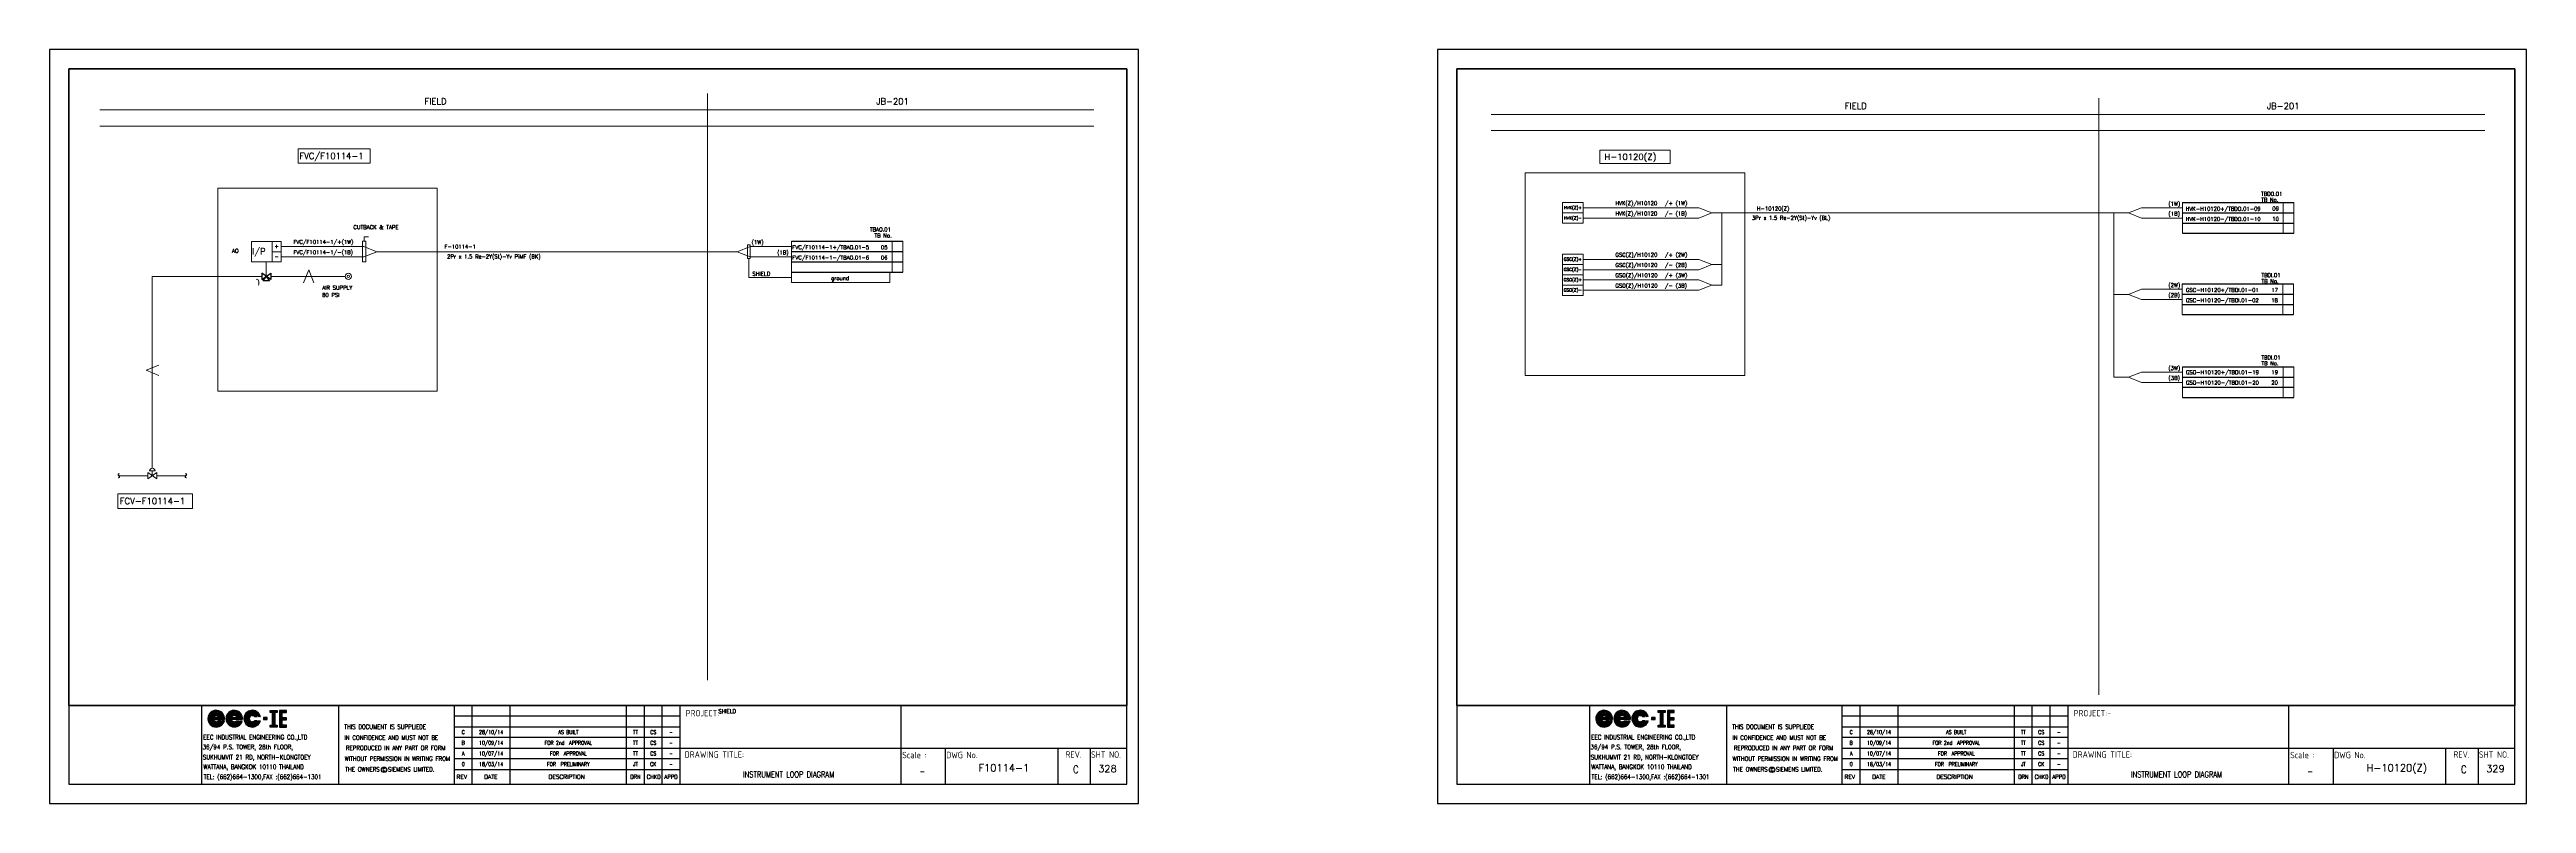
# Model space of a CAD drawing. Header units: millimetres. Extents: x -14942 to 24072, y -50285 to 2207.
# Drawn here: x 15835 to 16797, y -4877 to -4585 of the extents above; entities that cross this region are included whole.
import ezdxf
from ezdxf.enums import TextEntityAlignment as Align

# ---------------------------------------------------------------- set-up
doc = ezdxf.new("R2010")
doc.units = ezdxf.units.MM
doc.header["$MEASUREMENT"] = 0
doc.layers.get('0').update_dxf_attribs({"linetype": 'CONTINUOUS'})
for name, color, linetype in [('52049_PAPER A4$0$Frame_A1', 253, 'CONTINUOUS'), ('BORDER', 3, 'CONTINUOUS'), ('INSTRU', 4, 'CONTINUOUS'), ('INSTRUMENT', 1, 'CONTINUOUS'), ('LINE', 3, 'CONTINUOUS'), ('TEXT', 2, 'CONTINUOUS')]:
    doc.layers.add(name, color=color, linetype=linetype)
doc.styles.add('52049_PAPER A4$0$ISO Proportional', font='isocp.shx')
doc.styles.add('52049_PAPER A4$0$ROMANS', font='isocp.shx')
doc.styles.add('52049_PAPER A4$0$Romans-title', font='romans.shx')
doc.styles.add('ROMANS', font='romans')

# ---------------------------------------------------------------- blocks, each defined once
blk = doc.blocks.new('V-3WAY')
at = {"color": 3, "linetype": 'Continuous'}
for points in [[(1.75, -1.25), (-1.75, 1.25), (-1.75, -1.25), (1.75, 1.25)], [(1.25, -1.75), (-1.25, -1.75), (0, 0)]]:
    blk.add_lwpolyline(points, close=True, dxfattribs=at)
blk = doc.blocks.new('40BK')
at = {"color": 1, "style": 'ROMANS'}
blk.add_text('~', height=2, dxfattribs=at).set_placement((0.03, 0.16), align=Align.MIDDLE_CENTER)
blk = doc.blocks.new('52049_PAPER A4$0$eec-ie')
at = {"layer": '52049_PAPER A4$0$Frame_A1', "color": 0, "lineweight": -3}
for p, q in [((0, 0), (0.87, 0.87)), ((0, -0.08), (0.3, 0.22)), ((0, -0.16), (0.26, 0.1)), ((0, -0.23), (0.24, 0)), ((0.01, 0.09), (0.78, 0.86)), ((0.04, 0.2), (0.68, 0.83)), ((0.09, 0.32), (0.55, 0.78)), ((0.26, 0.57), (0.3, 0.62)), ((0.34, -0.12), (1, 0.53)), ((0.35, -0.04), (0.92, 0.53)), ((0.35, -0.19), (1.07, 0.52)), ((0.36, 0.05), (0.82, 0.51)), ((0.37, -0.26), (0.66, 0.04)), ((0.39, -0.32), (0.74, 0.04)), ((0.4, 0.17), (0.7, 0.47)), ((0.41, -0.37), (0.82, 0.04)), ((1.69, 0.04), (0.64, 0.04)), ((0.65, 0.57), (0.96, 0.88)), ((0.68, -0.17), (0.9, 0.04)), ((0.76, -0.17), (0.98, 0.04)), ((0.77, 0.62), (1.03, 0.88)), ((0.84, -0.17), (1.05, 0.04)), ((0.87, 0.64), (1.1, 0.87)), ((0.87, 0.25), (1.13, 0.51)), ((0.92, -0.17), (1.13, 0.04)), ((0.95, 0.64), (1.17, 0.86)), ((0.96, 0.26), (1.19, 0.49)), ((1, -0.17), (1.21, 0.04)), ((1.03, 0.64), (1.23, 0.84)), ((1.03, 0.25), (1.24, 0.46)), ((1.07, -0.17), (1.29, 0.04)), ((1.09, 0.24), (1.29, 0.44)), ((1.1, 0.63), (1.29, 0.82)), ((1.15, 0.21), (1.34, 0.4)), ((1.15, -0.17), (1.37, 0.04)), ((1.16, 0.62), (1.35, 0.8)), ((1.19, 0.18), (1.38, 0.37)), ((1.22, 0.6), (1.4, 0.78)), ((1.22, 0.15), (1.54, 0.15)), ((1.23, -0.17), (1.44, 0.04)), ((1.25, 0.15), (1.42, 0.33)), ((1.28, 0.57), (1.45, 0.75)), ((1.31, -0.17), (1.52, 0.04)), ((1.32, 0.15), (1.46, 0.29)), ((1.33, 0.55), (1.5, 0.72)), ((1.38, 0.52), (1.54, 0.69)), ((1.39, -0.17), (1.6, 0.04)), ((1.4, 0.15), (1.49, 0.24)), ((1.42, 0.49), (1.59, 0.65)), ((1.46, 0.45), (1.63, 0.62)), ((1.46, -0.17), (1.68, 0.04)), ((1.48, 0.15), (1.52, 0.19)), ((1.5, 0.41), (1.67, 0.58)), ((1.54, 0.37), (1.71, 0.54)), ((1.54, -0.17), (1.9, 0.18)), ((1.57, 0.33), (1.74, 0.49)), ((1.6, 0.28), (1.77, 0.45)), ((1.62, -0.17), (1.91, 0.12)), ((1.63, 0.23), (1.8, 0.4)), ((1.65, 0.17), (1.83, 0.35)), ((1.67, 0.11), (1.86, 0.3)), ((1.69, 0.05), (1.88, 0.24)), ((1.7, -0.17), (1.93, 0.06)), ((2.09, -0.09), (2.37, 0.19)), ((2.1, -0.01), (2.51, 0.41)), ((2.1, -0.17), (2.34, 0.08)), ((2.11, 0.08), (2.88, 0.86)), ((2.13, 0.18), (2.78, 0.83)), ((2.18, 0.31), (2.65, 0.78)), ((2.31, 0.52), (2.45, 0.65)), ((2.44, -0.05), (3.02, 0.52)), ((2.44, -0.13), (3.1, 0.52)), ((2.45, -0.2), (2.78, 0.13)), ((2.46, 0.04), (2.93, 0.51)), ((2.46, -0.26), (2.76, 0.04)), ((2.48, -0.32), (2.84, 0.04)), ((2.49, 0.15), (2.81, 0.47)), ((2.56, 0.45), (2.97, 0.87)), ((2.72, -0.17), (2.92, 0.04)), ((2.73, 0.04), (3.79, 0.04)), ((2.77, 0.59), (3.06, 0.87)), ((2.79, -0.17), (3, 0.04)), ((2.84, 0.19), (3.17, 0.51)), ((2.87, -0.17), (3.08, 0.04)), ((2.89, 0.63), (3.13, 0.87)), ((2.95, -0.17), (3.15, 0.04)), ((2.98, 0.64), (3.2, 0.86)), ((2.98, 0.26), (3.23, 0.5)), ((3.03, -0.17), (3.23, 0.04)), ((3.06, 0.65), (3.27, 0.85)), ((3.07, 0.26), (3.29, 0.48)), ((3.11, -0.17), (3.31, 0.04)), ((3.14, 0.64), (3.33, 0.83)), ((3.14, 0.25), (3.34, 0.46)), ((3.18, -0.17), (3.39, 0.04)), ((3.2, 0.24), (3.39, 0.43)), ((3.21, 0.63), (3.39, 0.81)), ((3.25, 0.21), (3.44, 0.4)), ((3.26, -0.17), (3.47, 0.04)), ((3.27, 0.62), (3.44, 0.79)), ((3.29, 0.18), (3.48, 0.36)), ((3.62, 0.16), (3.31, 0.16)), ((3.33, 0.6), (3.5, 0.77)), ((3.34, -0.17), (3.54, 0.04)), ((3.36, 0.16), (3.52, 0.32)), ((3.38, 0.57), (3.55, 0.74)), ((3.42, -0.17), (3.62, 0.04)), ((3.43, 0.55), (3.59, 0.71)), ((3.43, 0.16), (3.55, 0.28)), ((3.48, 0.52), (3.64, 0.68)), ((3.5, -0.17), (3.7, 0.04)), ((3.51, 0.16), (3.58, 0.23)), ((3.52, 0.48), (3.68, 0.64)), ((3.57, 0.45), (3.72, 0.61)), ((3.57, -0.17), (3.78, 0.04)), ((3.59, 0.16), (3.61, 0.18)), ((3.6, 0.41), (3.76, 0.57)), ((3.64, 0.37), (3.8, 0.53)), ((3.65, -0.17), (3.99, 0.17)), ((3.67, 0.32), (3.83, 0.48)), ((3.7, 0.27), (3.87, 0.44)), ((3.73, 0.22), (3.9, 0.39)), ((3.73, -0.17), (4, 0.11)), ((3.75, 0.17), (3.92, 0.34)), ((3.77, 0.11), (3.95, 0.28)), ((3.79, 0.05), (3.97, 0.23)), ((3.81, -0.17), (4.02, 0.04)), ((4.18, -0.03), (4.57, 0.36)), ((4.18, -0.11), (4.47, 0.18)), ((4.18, -0.18), (4.43, 0.07)), ((4.19, 0.06), (5, 0.86)), ((4.21, 0.16), (4.9, 0.84)), ((4.25, 0.28), (4.78, 0.8)), ((4.34, 0.45), (4.61, 0.71)), ((4.53, -0.15), (5.2, 0.53)), ((4.53, -0.07), (5.13, 0.53)), ((4.54, 0.02), (5.04, 0.52)), ((4.54, -0.22), (4.86, 0.1)), ((4.57, 0.12), (4.93, 0.49)), ((4.69, 0.48), (5.08, 0.87)), ((4.69, 0.32), (4.73, 0.37)), ((4.88, 0.59), (5.16, 0.88)), ((4.96, 0.2), (5.27, 0.52)), ((4.99, 0.63), (5.24, 0.87)), ((5.08, 0.64), (5.31, 0.86)), ((5.09, 0.25), (5.33, 0.5)), ((5.16, 0.64), (5.37, 0.85)), ((5.17, 0.26), (5.39, 0.48)), ((5.24, 0.64), (5.43, 0.83)), ((5.24, 0.25), (5.44, 0.46)), ((5.3, 0.63), (5.49, 0.82)), ((5.3, 0.23), (5.49, 0.43)), ((5.35, 0.2), (5.54, 0.39)), ((5.37, 0.61), (5.55, 0.79)), ((5.39, 0.17), (5.58, 0.36)), ((5.4, 0.15), (5.72, 0.15)), ((5.42, 0.59), (5.6, 0.77)), ((5.46, 0.15), (5.62, 0.32)), ((5.48, 0.57), (5.65, 0.74)), ((5.53, 0.54), (5.7, 0.71)), ((5.53, 0.15), (5.65, 0.27)), ((5.58, 0.51), (5.74, 0.68)), ((5.61, 0.15), (5.68, 0.23)), ((5.62, 0.47), (5.79, 0.64)), ((5.66, 0.44), (5.83, 0.6)), ((5.69, 0.15), (5.71, 0.18)), ((5.7, 0.4), (5.87, 0.56)), ((5.73, 0.36), (5.9, 0.52)), ((5.77, 0.31), (5.94, 0.48)), ((5.8, 0.26), (5.97, 0.43)), ((5.82, 0.21), (6, 0.38)), ((5.85, 0.15), (6.02, 0.33)), ((6.09, 0.15), (5.85, 0.15)), ((5.92, 0.15), (6.05, 0.28)), ((6, 0.15), (6.07, 0.22)), ((6.08, 0.15), (6.09, 0.16)), ((6.9, 0.04), (6.46, 0.04)), ((6.46, 0.04), (6.46, -0.18)), ((6.46, -0.01), (6.51, 0.04)), ((6.46, -0.09), (6.59, 0.04)), ((6.46, -0.17), (6.66, 0.04)), ((6.52, -0.18), (6.74, 0.04)), ((6.6, -0.18), (6.82, 0.04)), ((6.68, -0.18), (6.9, 0.04)), ((6.9, -0.18), (6.9, 0.04)), ((7.23, 0.68), (7.41, 0.86)), ((7.27, 0.64), (7.49, 0.86)), ((7.35, 0.64), (7.57, 0.86)), ((7.43, 0.64), (7.65, 0.86)), ((7.5, 0.64), (7.72, 0.86)), ((7.51, 0.57), (7.8, 0.86)), ((7.51, 0.49), (7.88, 0.86)), ((7.51, 0.41), (7.96, 0.86)), ((7.51, 0.34), (7.78, 0.61)), ((7.51, 0.26), (7.78, 0.53)), ((7.51, 0.18), (7.78, 0.45)), ((7.51, 0.1), (7.78, 0.38)), ((7.51, 0.02), (7.78, 0.3)), ((7.51, -0.05), (7.78, 0.22)), ((7.51, -0.13), (7.78, 0.14)), ((7.51, -0.21), (7.78, 0.07)), ((7.82, 0.64), (8.04, 0.86)), ((7.89, 0.64), (8.06, 0.81)), ((7.97, 0.64), (8.06, 0.73)), ((8.05, 0.64), (8.06, 0.65)), ((8.33, 0.46), (8.74, 0.86)), ((8.33, 0.54), (8.66, 0.86)), ((8.33, 0.38), (8.82, 0.86)), ((8.33, 0.69), (8.5, 0.86)), ((8.33, 0.62), (8.58, 0.86)), ((8.33, 0.3), (8.61, 0.58)), ((8.33, 0.23), (8.61, 0.5)), ((8.33, 0.15), (8.61, 0.42)), ((8.33, 0.07), (8.61, 0.35)), ((8.33, -0.01), (8.61, 0.27)), ((8.33, -0.09), (8.61, 0.19)), ((8.33, -0.16), (8.61, 0.11)), ((8.33, -0.24), (8.61, 0.03)), ((8.33, -0.4), (8.74, 0.01)), ((8.33, -0.32), (8.66, 0.01)), ((8.33, -0.48), (8.82, 0.01)), ((8.67, 0.64), (8.89, 0.86)), ((8.68, -0.21), (8.9, 0.01)), ((8.75, 0.64), (8.97, 0.86)), ((8.75, -0.21), (8.97, 0.01)), ((8.83, 0.64), (9.05, 0.86)), ((8.83, -0.21), (9.05, 0.01)), ((8.91, 0.64), (9.11, 0.84)), ((8.99, 0.64), (9.11, 0.76)), ((9.06, 0.64), (9.11, 0.69)), ((0.02, -0.3), (0.23, -0.08)), ((0.03, -0.36), (0.23, -0.16)), ((0.05, -0.42), (0.24, -0.23)), ((0.07, -0.47), (0.26, -0.29)), ((0.1, -0.53), (0.27, -0.35)), ((0.12, -0.58), (0.3, -0.4)), ((0.15, -0.63), (0.32, -0.46)), ((0.19, -0.67), (0.35, -0.5)), ((0.22, -0.72), (0.39, -0.55)), ((0.26, -0.76), (0.42, -0.59)), ((0.3, -0.8), (0.46, -0.63)), ((0.34, -0.83), (0.5, -0.67)), ((0.38, -0.87), (0.55, -0.7)), ((0.42, -0.9), (0.59, -0.73)), ((0.44, -0.42), (0.64, -0.22)), ((0.47, -0.47), (0.66, -0.27)), ((0.47, -0.93), (0.65, -0.76)), ((0.5, -0.51), (0.69, -0.32)), ((0.52, -0.96), (0.7, -0.78)), ((0.54, -0.55), (0.73, -0.36)), ((0.58, -0.59), (0.78, -0.39)), ((0.58, -0.98), (0.76, -0.8)), ((0.62, -0.17), (1.94, -0.17)), ((0.63, -0.62), (0.83, -0.42)), ((0.63, -1.01), (0.82, -0.82)), ((0.68, -0.65), (0.89, -0.44)), ((0.69, -1.03), (0.89, -0.83)), ((0.73, -0.67), (0.96, -0.45)), ((0.75, -1.04), (0.96, -0.83)), ((0.79, -0.69), (1.04, -0.44)), ((0.82, -1.05), (1.04, -0.83)), ((0.85, -0.71), (1.19, -0.37)), ((0.89, -1.06), (1.14, -0.81)), ((0.92, -0.72), (1.29, -0.34)), ((0.96, -1.07), (1.25, -0.77)), ((1, -0.72), (1.37, -0.34)), ((1.04, -1.06), (1.76, -0.34)), ((1.09, -0.71), (1.45, -0.34)), ((1.13, -1.05), (1.84, -0.34)), ((1.2, -0.67), (1.53, -0.34)), ((1.54, -0.34), (1.22, -0.34)), ((1.23, -1.03), (1.9, -0.36)), ((1.35, -0.99), (1.86, -0.48)), ((1.53, -0.88), (1.76, -0.66)), ((1.65, -0.38), (1.68, -0.34)), ((1.91, -0.34), (1.66, -0.34)), ((1.78, -0.17), (1.94, -0.01)), ((1.85, -0.17), (1.94, -0.09)), ((1.93, -0.17), (1.94, -0.17)), ((2.1, -0.24), (2.32, -0.02)), ((2.11, -0.3), (2.32, -0.1)), ((2.13, -0.36), (2.32, -0.17)), ((2.15, -0.42), (2.33, -0.24)), ((2.17, -0.48), (2.35, -0.3)), ((2.2, -0.53), (2.37, -0.36)), ((2.22, -0.58), (2.39, -0.42)), ((2.25, -0.63), (2.42, -0.47)), ((2.29, -0.68), (2.45, -0.51)), ((2.32, -0.72), (2.48, -0.56)), ((2.36, -0.76), (2.52, -0.6)), ((2.4, -0.8), (2.56, -0.64)), ((2.44, -0.84), (2.6, -0.68)), ((2.48, -0.87), (2.64, -0.71)), ((2.51, -0.38), (2.71, -0.17)), ((2.53, -0.9), (2.69, -0.74)), ((2.54, -0.43), (2.73, -0.23)), ((2.57, -0.47), (2.76, -0.28)), ((2.58, -0.93), (2.74, -0.77)), ((2.6, -0.51), (2.79, -0.33)), ((2.63, -0.96), (2.8, -0.79)), ((2.64, -0.55), (2.83, -0.37)), ((2.68, -0.98), (2.86, -0.81)), ((2.69, -0.59), (2.87, -0.4)), ((4.02, -0.17), (2.71, -0.17)), ((2.73, -0.62), (2.93, -0.43)), ((2.74, -1.01), (2.92, -0.82)), ((2.78, -0.65), (2.99, -0.44)), ((2.8, -1.02), (2.99, -0.83)), ((2.84, -0.67), (3.06, -0.45)), ((2.86, -1.04), (3.06, -0.84)), ((2.9, -0.69), (3.14, -0.44)), ((2.92, -1.05), (3.14, -0.83)), ((2.96, -0.7), (3.32, -0.35)), ((2.99, -1.06), (3.24, -0.81)), ((3.03, -0.71), (3.39, -0.35)), ((3.07, -1.06), (3.36, -0.77)), ((3.11, -0.71), (3.47, -0.35)), ((3.15, -1.06), (3.86, -0.35)), ((3.2, -0.7), (3.55, -0.35)), ((3.24, -1.04), (3.94, -0.35)), ((3.31, -0.35), (3.62, -0.35)), ((3.32, -0.65), (3.62, -0.36)), ((3.35, -1.02), (3.98, -0.38)), ((3.48, -0.97), (3.93, -0.51)), ((3.74, -0.39), (3.78, -0.35)), ((3.76, -0.35), (3.99, -0.35)), ((3.89, -0.17), (4.02, -0.03)), ((3.96, -0.17), (4.03, -0.11)), ((4.19, -0.25), (4.42, -0.03)), ((4.21, -0.32), (4.41, -0.11)), ((4.22, -0.38), (4.42, -0.18)), ((4.24, -0.44), (4.43, -0.25)), ((4.26, -0.49), (4.45, -0.31)), ((4.29, -0.54), (4.47, -0.37)), ((4.32, -0.59), (4.49, -0.42)), ((4.35, -0.64), (4.52, -0.47)), ((4.38, -0.69), (4.55, -0.52)), ((4.42, -0.73), (4.58, -0.56)), ((4.45, -0.77), (4.62, -0.6)), ((4.49, -0.81), (4.66, -0.64)), ((4.53, -0.84), (4.7, -0.68)), ((4.56, -0.28), (4.8, -0.03)), ((4.58, -0.33), (4.8, -0.11)), ((4.58, -0.88), (4.75, -0.71)), ((4.6, -0.39), (4.81, -0.18)), ((4.62, -0.91), (4.8, -0.74)), ((4.63, -0.44), (4.83, -0.24)), ((4.66, -0.48), (4.86, -0.29)), ((4.67, -0.94), (4.85, -0.77)), ((4.7, -0.52), (4.89, -0.33)), ((4.72, -0.97), (4.9, -0.79)), ((4.74, -0.56), (4.93, -0.37)), ((4.78, -0.6), (4.98, -0.4)), ((4.78, -0.99), (4.96, -0.81)), ((4.83, -0.63), (5.03, -0.43)), ((4.83, -1.01), (5.03, -0.82)), ((4.88, -0.66), (5.09, -0.44)), ((4.89, -1.03), (5.1, -0.83)), ((4.93, -0.68), (5.17, -0.45)), ((4.96, -1.05), (5.17, -0.83)), ((4.99, -0.7), (5.26, -0.43)), ((5.02, -1.06), (5.26, -0.82)), ((5.06, -0.71), (5.43, -0.34)), ((5.09, -1.06), (5.36, -0.8)), ((5.13, -0.72), (5.5, -0.34)), ((5.17, -1.07), (5.49, -0.75)), ((5.21, -0.71), (5.58, -0.34)), ((5.25, -1.06), (5.97, -0.34)), ((5.3, -0.7), (5.66, -0.34)), ((5.35, -1.05), (6.05, -0.34)), ((5.72, -0.34), (5.4, -0.34)), ((5.43, -0.65), (5.71, -0.37)), ((5.45, -1.02), (6.07, -0.4)), ((5.58, -0.96), (6.02, -0.53)), ((5.81, -0.43), (5.89, -0.34)), ((5.85, -0.34), (6.09, -0.34)), ((6.46, -0.18), (6.9, -0.18)), ((6.75, -0.18), (6.9, -0.04)), ((6.83, -0.18), (6.9, -0.12)), ((7.23, -0.95), (7.34, -0.84)), ((7.23, -0.88), (7.26, -0.84)), ((7.23, -1.03), (7.42, -0.84)), ((7.28, -1.07), (7.5, -0.84)), ((7.35, -1.07), (7.78, -0.64)), ((7.43, -1.07), (7.78, -0.71)), ((7.51, -0.29), (7.78, -0.01)), ((7.51, -0.37), (7.78, -0.09)), ((7.51, -0.44), (7.78, -0.17)), ((7.51, -0.52), (7.78, -0.25)), ((7.51, -0.6), (7.78, -0.32)), ((7.51, -0.68), (7.78, -0.4)), ((7.51, -0.76), (7.78, -0.48)), ((7.51, -0.83), (7.78, -0.56)), ((7.51, -1.07), (7.78, -0.79)), ((7.59, -1.07), (7.81, -0.84)), ((7.67, -1.07), (7.89, -0.84)), ((7.74, -1.07), (7.96, -0.84)), ((7.82, -1.07), (8.04, -0.84)), ((7.9, -1.07), (8.06, -0.91)), ((7.98, -1.07), (8.06, -0.98)), ((8.06, -1.07), (8.06, -1.06)), ((8.33, -0.55), (8.61, -0.28)), ((8.33, -0.63), (8.61, -0.36)), ((8.33, -0.71), (8.61, -0.43)), ((8.33, -0.79), (8.61, -0.51)), ((8.33, -0.86), (8.61, -0.59)), ((8.33, -0.94), (8.61, -0.67)), ((8.33, -1.02), (8.61, -0.75)), ((8.37, -1.07), (8.61, -0.82)), ((8.45, -1.07), (8.67, -0.84)), ((8.52, -1.07), (8.74, -0.84)), ((8.6, -1.07), (8.82, -0.84)), ((8.68, -1.07), (8.9, -0.84)), ((8.76, -1.07), (8.98, -0.84)), ((8.84, -1.07), (9.06, -0.84)), ((8.91, -0.21), (9.11, -0.02)), ((8.91, -1.07), (9.11, -0.87)), ((8.99, -0.21), (9.11, -0.09)), ((8.99, -1.07), (9.11, -0.95)), ((9.07, -0.21), (9.11, -0.17)), ((9.07, -1.07), (9.11, -1.03))]:
    blk.add_line(p, q, dxfattribs=at)
for points in [[(7.23, 0.86), (8.06, 0.86), (8.06, 0.64), (7.78, 0.64), (7.78, -0.84), (8.06, -0.84), (8.06, -1.07), (7.23, -1.07), (7.23, -0.84), (7.51, -0.84), (7.51, 0.64), (7.23, 0.64)], [(8.61, 0.01), (8.61, 0.64), (9.11, 0.64), (9.11, 0.86), (8.33, 0.86), (8.33, -1.07), (9.11, -1.07), (9.11, -0.84), (8.61, -0.84), (8.61, -0.21), (9.11, -0.21), (9.11, 0.01)]]:
    blk.add_lwpolyline(points, close=True, dxfattribs=at)
for centre, radius, start, end in [((0.97, -0.09), 0.972, 355.3439, 345.1466), ((0.97, -0.09), 0.737, 10.5243, 340.256), ((0.97, -0.09), 0.623, 23.5697, 336.4303), ((0.97, -0.09), 0.354, 44.7876, 157.6107), ((3.06, -0.09), 0.967, 355.6074, 344.7747), ((3.06, -0.09), 0.742, 10.0766, 339.9937), ((3.06, -0.09), 0.618, 24.2545, 335.7455), ((3.06, -0.09), 0.358, 45.1096, 158.7579), ((5.15, -0.09), 0.972, 14.8534, 345.1466), ((5.15, -0.09), 0.737, 19.744, 340.256), ((5.15, -0.09), 0.623, 23.5697, 336.4303), ((5.15, -0.09), 0.354, 44.7876, 315.2124), ((0.97, -0.09), 0.354, 192.8901, 315.2124), ((3.06, -0.09), 0.358, 191.9242, 314.8904)]:
    blk.add_arc(centre, radius, start, end, dxfattribs=at)
blk = doc.blocks.new('52049_PAPER A4$0$eec logo')
at = {"color": 7, "xscale": 2.786697286423482, "yscale": 2.786697286423482, "zscale": 2.786697286423482}
blk.add_blockref('52049_PAPER A4$0$eec-ie', (50.01, 25.95), dxfattribs=at)
blk = doc.blocks.new('A$C089E5181')
at = {"color": 3}
for p, q in [((-415.5, 38.01), (-4.5, 38.01)), ((-363.94, 38.01), (-363.94, 7.5)), ((-310.77, 38.01), (-310.77, 7.5)), ((-265.75, 7.5), (-265.75, 38.01)), ((-258.85, 7.5), (-258.85, 38.01)), ((-244.11, 7.5), (-244.11, 38.01)), ((-198.84, 7.5), (-198.84, 38.01)), ((-191.95, 7.5), (-191.95, 38.01)), ((-185.05, 7.5), (-185.05, 38.01)), ((-178.16, 38.01), (-178.16, 7.5)), ((-92.38, 38.01), (-92.38, 7.5)), ((-178.16, 21.46), (-4.5, 21.46)), ((-75.06, 21.46), (-75.06, 7.5)), ((-31.4, 21.46), (-31.4, 7.5)), ((-18.75, 21.46), (-18.75, 7.5)), ((-265.75, 13.19), (-178.16, 13.19))]:
    blk.add_line(p, q, dxfattribs=at)
at = {"color": 1}
for p, q in [((-178.16, 33.87), (-265.75, 33.87)), ((-265.75, 29.74), (-178.16, 29.74)), ((-178.16, 25.6), (-265.75, 25.6)), ((-265.75, 21.46), (-178.16, 21.46)), ((-178.16, 17.33), (-265.75, 17.33))]:
    blk.add_line(p, q, dxfattribs=at)
at = {"color": 7}
for p, q in [((-4.5, 38.01), (-96.38, 38.01)), ((-92.38, 38.01), (-92.38, 19.85))]:
    blk.add_line(p, q, dxfattribs=at)
blk.add_lwpolyline([(0, 0), (0, 292.5), (-423, 292.5), (-423, 0)], close=True, dxfattribs=at)
blk.add_lwpolyline([(-415.5, 285), (-4.5, 285), (-4.5, 38.01), (-415.5, 38.01)], close=True)
at = {"color": 3}
blk.add_lwpolyline([(-4.5, 7.5), (-4.5, 285), (-415.5, 285), (-415.5, 7.5)], close=True, dxfattribs=at)
at = {"color": 2}
blk.add_circle((-293.05, 13.05), 1.05, dxfattribs=at)
at = {"color": 3, "xscale": 1.200000000000001, "yscale": 1.200000000000001, "zscale": 1.200000000000001}
blk.add_blockref('52049_PAPER A4$0$eec logo', (-421.49, 2.05), dxfattribs=at)
at = {"color": 2, "style": '52049_PAPER A4$0$Romans-title', "width": 0.8}
for s, p in [('THIS DOCUMENT IS SUPPLIEDE', (-292.63, 29.75)), ('IN CONFIDENCE AND MUST NOT BE', (-290.24, 25.51)), (' REPRODUCED IN ANY PART OR FORM', (-289.1, 21.53)), ('THE OWNERS   SIEMENS LIMITED. ', (-290.28, 13.22)), (' WITHOUT PERMISSION IN WRITING FROM ', (-287.9, 17.35))]:
    blk.add_text(s, height=1.75, dxfattribs=at).set_placement(p, align=Align.MIDDLE)
at = {"color": 2, "style": '52049_PAPER A4$0$ISO Proportional'}
for s, height, p in [('PROJECT:-', 2.482, (-168.61, 35.02)), ('DRAWING TITLE:', 2.4821, (-164.78, 18.99))]:
    blk.add_text(s, height=height, dxfattribs=at).set_placement(p, align=Align.MIDDLE_CENTER)
at = {"color": 2, "style": '52049_PAPER A4$0$Romans-title'}
for s, height, width, p in [('36/94 P.S. TOWER, 28th FLOOR,', 1.75, 0.9, (-363.55, 21.03, -1.75)), ('EEC INDUSTRIAL ENGINEERING CO.,LTD', 1.75, 0.9, (-363.31, 24.81)), ('SUKHUMVIT 21 RD, NORTH-KLONGTOEY', 1.75, 0.9, (-363.45, 17.05, -1.75)), ('WATTANA, BANGKOK 10110 THAILAND ', 1.75, 0.9, (-363.25, 13.31, -1.75)), ('TEL: (662)664-1300,FAX :(662)664-1301', 1.75, 0.9, (-363.14, 9.42, -1.75)), ('DRN', 1.655, 0.8, (-197.44, 9.49)), ('CHKD', 1.655, 0.8, (-191.03, 9.49)), ('APPD', 1.655, 0.8, (-184.14, 9.49))]:
    blk.add_text(s, height=height, dxfattribs=dict(at, width=width)).set_placement(p)
at = {"color": 2}
for s, height, style, width, p in [('A', 1.5, '52049_PAPER A4$0$Romans-title', 0.8, (-262.3, 19.39)), ('C', 1.5, '52049_PAPER A4$0$Romans-title', 0.8, (-262.3, 27.67)), ('B', 1.5, '52049_PAPER A4$0$Romans-title', 0.8, (-262.3, 23.53)), ('28/10/14', 1.5, '52049_PAPER A4$0$Romans-title', 0.8, (-251.48, 27.67)), ('10/09/14', 1.5, '52049_PAPER A4$0$Romans-title', 0.8, (-251.48, 23.53)), ('10/07/14', 1.5, '52049_PAPER A4$0$Romans-title', 0.8, (-251.48, 19.39)), ('FOR 2nd  APPROVAL', 1.5, '52049_PAPER A4$0$Romans-title', 0.8, (-221.48, 23.53)), ('FOR  APPROVAL', 1.5, '52049_PAPER A4$0$Romans-title', 0.8, (-221.48, 19.39)), ('AS BUILT', 1.5, '52049_PAPER A4$0$Romans-title', 0.8, (-221.48, 27.67)), ('TT', 1.5, '52049_PAPER A4$0$Romans-title', 0.8, (-195.39, 27.67)), ('TT', 1.5, '52049_PAPER A4$0$Romans-title', 0.8, (-195.39, 23.53)), ('TT', 1.5, '52049_PAPER A4$0$Romans-title', 0.8, (-195.39, 19.39)), ('CS', 1.5, '52049_PAPER A4$0$Romans-title', 0.8, (-188.5, 27.67)), ('CS', 1.5, '52049_PAPER A4$0$Romans-title', 0.8, (-188.5, 23.53)), ('CS', 1.5, '52049_PAPER A4$0$Romans-title', 0.8, (-188.5, 19.39)), ('-', 1.5, '52049_PAPER A4$0$Romans-title', 0.8, (-181.6, 27.67)), ('-', 1.5, '52049_PAPER A4$0$Romans-title', 0.8, (-181.6, 23.53)), ('-', 1.5, '52049_PAPER A4$0$Romans-title', 0.8, (-181.6, 19.39)), ('Scale :', 2.482, '52049_PAPER A4$0$ROMANS', 0.9, (-87.06, 18.78)), ('DWG No.', 2.482, '52049_PAPER A4$0$ROMANS', 0.9, (-68.61, 18.78)), ('REV.', 2.482, '52049_PAPER A4$0$ROMANS', 0.9, (-25.21, 18.99)), ('SHT NO.', 2.482, '52049_PAPER A4$0$ROMANS', 0.9, (-12.64, 18.96)), ('0', 1.5, '52049_PAPER A4$0$Romans-title', 0.8, (-262.3, 15.26)), ('18/03/14', 1.5, '52049_PAPER A4$0$Romans-title', 0.8, (-251.48, 15.26)), ('FOR  PRELIMINARY', 1.5, '52049_PAPER A4$0$Romans-title', 0.8, (-221.48, 15.26)), ('JT', 1.5, '52049_PAPER A4$0$Romans-title', 0.8, (-195.39, 15.26)), ('CK', 1.5, '52049_PAPER A4$0$Romans-title', 0.8, (-188.5, 15.26)), ('-', 1.5, '52049_PAPER A4$0$Romans-title', 0.8, (-181.6, 15.26)), ('-', 2.25, '52049_PAPER A4$0$Romans-title', 0.8, (-84, 12.48)), ('C', 3, '52049_PAPER A4$0$Romans-title', 0.8, (-24.36, 13.21))]:
    blk.add_text(s, height=height, dxfattribs=dict(at, style=style, width=width)).set_placement(p, align=Align.MIDDLE_CENTER)
at = {"color": 2, "style": '52049_PAPER A4$0$Romans-title'}
blk.add_text('C', height=1.19, dxfattribs=at).set_placement((-293.05, 13.05), align=Align.MIDDLE)
for s, height, p in [('REV', 1.655, (-264.9, 9.49)), ('DATE', 1.655, (-254.17, 9.49)), ('DESCRIPTION', 1.6548, (-229.2, 9.49))]:
    blk.add_text(s, height=height, dxfattribs=at).set_placement(p)
at = {"layer": 'TEXT', "style": 'ROMANS', "width": 0.8}
blk.add_text('INSTRUMENT LOOP DIAGRAM ', height=2.25, dxfattribs=at).set_placement((-135.27, 11.24), align=Align.MIDDLE_CENTER)
blk = doc.blocks.new('Box')
at = {"layer": 'INSTRU', "color": 7, "lineweight": 13}
for p, q in [((660.48, -1853.29), (660.48, -1865.26)), ((699.59, -1853.29), (699.59, -1865.26)), ((703.72, -1853.29), (703.72, -1865.26))]:
    blk.add_line(p, q, dxfattribs=at)
at = {"layer": 'INSTRUMENT', "color": 7}
for p, q in [((660.48, -1853.29), (703.72, -1853.29)), ((660.48, -1857.28), (703.72, -1857.28)), ((660.48, -1861.27), (703.72, -1861.27)), ((660.48, -1865.26), (703.72, -1865.26))]:
    blk.add_line(p, q, dxfattribs=at)
blk = doc.blocks.new('AA')
at = {"layer": 'INSTRU', "color": 7, "lineweight": 13}
for p, q in [((660.4, -1836.06), (674.52, -1836.06)), ((660.4, -1836.06), (660.4, -1840.06)), ((667.71, -1836.06), (698.6, -1836.06)), ((698.6, -1836.06), (698.6, -1840.06)), ((660.41, -1840.06), (698.6, -1840.06))]:
    blk.add_line(p, q, dxfattribs=at)
at = {"layer": 'TEXT', "color": 7, "lineweight": 13, "style": 'ROMANS'}
blk.add_text('ground', height=1.5, dxfattribs=at).set_placement((675.86, -1839.1))

msp = doc.modelspace()

# ---------------------------------------------------------------- linework, layer by layer
at = {"color": 7, "lineweight": 13}
for p, q in [((15872.82, -4748.65), (15876.32, -4751.15)), ((15872.82, -4751.15), (15876.32, -4748.65)), ((15872.82, -4748.65), (15872.82, -4751.15)), ((15873.52, -4748.02), (15875.62, -4748.02)), ((15874.57, -4749.9), (15874.57, -4748.02)), ((15876.32, -4748.65), (15876.32, -4751.15))]:
    msp.add_line(p, q, dxfattribs=at)
msp.add_circle((15950.7, -4672.52), 1.25, dxfattribs=at)
at = {"layer": 'BORDER', "color": 7, "lineweight": 13}
for p, q in [((15854.21, -4607.91), (16240.24, -4607.91)), ((15854.21, -4614.21), (16240.24, -4614.21)), ((16394.64, -4609.67), (16780.67, -4609.67)), ((16394.64, -4615.97), (16780.67, -4615.97))]:
    msp.add_line(p, q, dxfattribs=at)
at = {"layer": 'BORDER', "color": 7, "lineweight": 13, "ltscale": 2.5}
for p, q in [((16090.24, -4601.61), (16090.24, -4829.24)), ((16630.67, -4603.37), (16630.67, -4834.91))]:
    msp.add_line(p, q, dxfattribs=at)
at = {"layer": 'INSTRU', "color": 7, "lineweight": 13}
for p, q in [((16422.34, -4643.93), (16430.34, -4643.93)), ((16422.34, -4643.93), (16422.34, -4647.93)), ((16430.34, -4643.93), (16430.34, -4647.93)), ((16422.34, -4647.93), (16430.34, -4647.93)), ((16422.34, -4647.93), (16422.34, -4651.93)), ((16422.34, -4651.93), (16430.34, -4651.93)), ((16422.34, -4651.93), (16430.34, -4651.93)), ((16422.34, -4651.93), (16430.34, -4651.93)), ((16430.34, -4647.93), (16430.34, -4651.93)), ((15913.07, -4658.95), (15924.57, -4658.95)), ((15913.07, -4658.95), (15913.07, -4666.95)), ((15921.07, -4658.95), (15921.07, -4666.95)), ((15921.07, -4662.95), (15924.57, -4662.95)), ((15924.57, -4658.95), (15924.57, -4662.95)), ((15924.57, -4662.95), (15924.57, -4666.95)), ((16422.34, -4663.93), (16422.34, -4667.93)), ((16422.34, -4663.93), (16430.34, -4663.93)), ((16430.34, -4663.93), (16430.34, -4667.93)), ((15913.07, -4666.95), (15924.57, -4666.95)), ((15916.57, -4666.95), (15924.57, -4666.95)), ((16422.34, -4667.93), (16430.34, -4667.93)), ((16422.34, -4667.93), (16422.34, -4671.93)), ((16422.34, -4671.93), (16430.34, -4671.93)), ((16422.34, -4671.93), (16422.34, -4675.93)), ((16422.34, -4671.93), (16430.34, -4671.93)), ((16422.34, -4671.93), (16430.34, -4671.93)), ((16422.34, -4675.93), (16430.34, -4675.93)), ((16422.34, -4675.93), (16422.34, -4679.93)), ((16430.34, -4667.93), (16430.34, -4671.93)), ((16430.34, -4671.93), (16430.34, -4675.93)), ((16430.34, -4675.93), (16430.34, -4679.93)), ((16422.34, -4679.93), (16430.34, -4679.93))]:
    msp.add_line(p, q, dxfattribs=at)
at = {"layer": 'LINE', "color": 7, "lineweight": 13}
for p, q in [((15931.26, -4623), (15959.19, -4623)), ((15931.26, -4623), (15931.26, -4628.64)), ((15959.19, -4623), (15959.19, -4628.64)), ((16436.82, -4623.53), (16464.22, -4623.53)), ((16436.82, -4623.53), (16436.82, -4628.74)), ((16464.22, -4623.53), (16464.22, -4628.74)), ((15931.26, -4628.64), (15959.19, -4628.64)), ((16436.82, -4628.74), (16464.22, -4628.74)), ((16430.34, -4645.93), (16475.36, -4645.93)), ((16480.36, -4647.93), (16475.36, -4645.93)), ((16642.19, -4647.93), (16647.19, -4645.93)), ((16663.13, -4645.93), (16647.19, -4645.93)), ((16430.34, -4649.93), (16475.36, -4649.93)), ((16475.36, -4649.93), (16480.36, -4647.93)), ((16480.36, -4647.93), (16642.19, -4647.93)), ((16484.26, -4655.93), (16484.26, -4647.93)), ((16484.26, -4667.93), (16484.26, -4655.93)), ((16636.48, -4711.68), (16636.48, -4647.93)), ((16642.19, -4647.93), (16647.19, -4649.93)), ((16663.13, -4649.93), (16647.19, -4649.93)), ((15924.57, -4660.95), (15956.72, -4660.95)), ((15924.57, -4664.95), (15956.72, -4664.95)), ((15956.23, -4658.87), (15956.23, -4666.88)), ((15956.23, -4658.87), (15957.52, -4658.87)), ((15961.72, -4662.95), (15956.72, -4660.95)), ((15956.72, -4664.95), (15961.72, -4662.95)), ((15956.87, -4658.87), (15956.87, -4657.17)), ((15956.87, -4657.17), (15958.52, -4657.17)), ((15957.52, -4658.87), (15957.52, -4666.88)), ((15961.72, -4662.95), (16093.98, -4662.95)), ((16101.76, -4662.95), (16093.98, -4662.95)), ((16101.76, -4662.95), (16106.76, -4660.95)), ((16101.76, -4662.95), (16106.76, -4664.95)), ((16106.76, -4660.35), (16105.76, -4660.35)), ((16105.76, -4660.35), (16105.76, -4665.55)), ((16106.76, -4665.55), (16105.76, -4665.55)), ((16106.26, -4665.55), (16106.26, -4672.95)), ((16106.76, -4660.35), (16106.76, -4665.55)), ((16122.7, -4660.95), (16106.76, -4660.95)), ((16122.7, -4664.95), (16106.76, -4664.95)), ((16430.34, -4665.93), (16475.36, -4665.93)), ((16480.36, -4667.93), (16475.36, -4665.93)), ((15917.07, -4672.52), (15874.57, -4672.52)), ((15874.57, -4672.52), (15874.57, -4746.97)), ((15915.92, -4675.42), (15915.92, -4674.62)), ((15918.82, -4666.95), (15918.82, -4672.52)), ((15920.57, -4672.52), (15949.45, -4672.52)), ((15935.33, -4670.02), (15933.33, -4675.02)), ((15937.33, -4675.02), (15935.33, -4670.02)), ((15956.23, -4666.88), (15957.52, -4666.88)), ((16122.7, -4672.95), (16106.26, -4672.95)), ((16430.34, -4669.93), (16475.36, -4669.93)), ((16430.34, -4673.93), (16475.36, -4673.93)), ((16475.36, -4669.93), (16480.36, -4667.93)), ((16480.36, -4675.93), (16475.36, -4673.93)), ((16475.36, -4677.93), (16480.36, -4675.93)), ((16480.36, -4667.93), (16484.26, -4667.93)), ((16480.36, -4675.93), (16484.26, -4675.93)), ((16484.26, -4675.93), (16484.26, -4667.93)), ((16430.34, -4677.93), (16475.36, -4677.93)), ((16636.48, -4679.51), (16642.19, -4679.51)), ((16642.19, -4679.51), (16647.19, -4677.51)), ((16642.19, -4679.51), (16647.19, -4681.51)), ((16663.13, -4677.51), (16647.19, -4677.51)), ((16663.13, -4681.51), (16647.19, -4681.51)), ((15877.12, -4706.98), (15872.12, -4708.98)), ((15872.12, -4708.98), (15877.12, -4710.98)), ((16636.48, -4711.68), (16642.19, -4711.68)), ((16642.19, -4711.68), (16647.19, -4709.68)), ((16642.19, -4711.68), (16647.19, -4713.68)), ((16663.13, -4709.68), (16647.19, -4709.68)), ((16663.13, -4713.68), (16647.19, -4713.68)), ((15872.82, -4749.9), (15861.67, -4749.9)), ((15876.32, -4749.9), (15887.47, -4749.9)), ((15861.16, -4756.91), (15890.2, -4756.91)), ((15861.16, -4756.91), (15861.16, -4762.54)), ((15861.16, -4762.54), (15890.2, -4762.54)), ((15890.2, -4756.91), (15890.2, -4762.54))]:
    msp.add_line(p, q, dxfattribs=at)
at = {"layer": 'LINE', "color": 7, "lineweight": 13, "ltscale": 8}
for p, q in [((16407.9, -4711.05), (16407.9, -4632.32)), ((16493.13, -4632.32), (16407.9, -4632.32)), ((16493.13, -4711.05), (16493.13, -4632.32)), ((15900.03, -4717.08), (15900.03, -4638.36)), ((15985.26, -4638.36), (15900.03, -4638.36)), ((15985.26, -4717.08), (15985.26, -4638.36)), ((16493.13, -4711.05), (16407.9, -4711.05)), ((15985.26, -4717.08), (15900.03, -4717.08))]:
    msp.add_line(p, q, dxfattribs=at)
at = {"layer": 'LINE', "color": 7, "lineweight": 13}
msp.add_circle((15950.7, -4672.52), 0.4, dxfattribs=at)
for centre, radius, end in [((15914.92, -4674.62), 1, 90), ((15874.57, -4748.02), 1.05, 180)]:
    msp.add_arc(centre, radius, 0, end, dxfattribs=at)
msp.add_solid([(15916.16, -4675.42), (15915.68, -4675.42), (15915.92, -4676.43)], dxfattribs=at)

# ---------------------------------------------------------------- block references
at = {"layer": 'INSTRUMENT', "color": 1}
for name, p in [('Box', (16002.73, -2790.57)), ('Box', (15462.37, -2805.62)), ('AA', (15462.4, -2834.91)), ('Box', (16002.62, -2822.13)), ('Box', (16002.72, -2854.3))]:
    msp.add_blockref(name, p, dxfattribs=at)
at = {"layer": 'LINE', "color": 7, "lineweight": 13}
for name, p in [('A$C089E5181', (16257.65, -4877.04)), ('A$C089E5181', (16796.78, -4877.04)), ('V-3WAY', (15918.82, -4672.52))]:
    msp.add_blockref(name, p, dxfattribs=at)
at = {"layer": 'LINE', "color": 7, "lineweight": 13, "xscale": -1, "rotation": 270}
msp.add_blockref('40BK', (15861.52, -4749.92), dxfattribs=at)
at = {"layer": 'LINE', "color": 7, "lineweight": 13, "rotation": 90}
msp.add_blockref('40BK', (15887.63, -4749.92), dxfattribs=at)

# ---------------------------------------------------------------- texts
at = {"layer": 'TEXT', "color": 7, "lineweight": 13, "style": 'ROMANS'}
for s, height, p in [('FIELD', 2.4, (15980.31, -4605.84)), ('JB-201', 2.4, (16155.78, -4605.84)), ('FIELD', 2.4, (16532, -4607.6)), ('JB-201', 2.4, (16695.96, -4607.6)), ('FVC/F10114-1', 2.4, (15931.67, -4626.99)), ('H-10120(Z)', 2.4, (16438.65, -4627.35)), ('HVK(Z)/H10120', 1.5, (16442.89, -4644.89)), ('HVK(Z)/H10120', 1.5, (16442.89, -4648.89)), ('/+ (1W)', 1.5, (16462.13, -4644.89)), ('/- (1B)', 1.5, (16462.13, -4648.89)), ('H-10120(Z)', 1.5, (16497.88, -4646.98)), ('(1W)', 1.5, (16657.68, -4645.11)), ('HVK-H10120+/TBDO.01-09', 1.5, (16664.41, -4647.04)), ('TBD0.01 ', 1.5, (16693.73, -4641.26)), ('TB No.', 1.5, (16693.75, -4643.58)), ('09', 1.5, (16698.07, -4646.98)), ('CUTBACK & TAPE', 1.5, (15952.71, -4654.22)), ('TBAO.01', 1.5, (16153.32, -4655.06)), ('TB No.', 1.5, (16155.08, -4657.44)), ('3Pr x 1.5 Re-2Y(St)-Yv (BL)', 1.5, (16495.92, -4650.56)), ('(1B)', 1.5, (16657.72, -4648.97)), ('HVK-H10120-/TBDO.01-10', 1.5, (16664.41, -4651.04)), ('10', 1.5, (16698.02, -4650.98)), ('AO', 1.5, (15905.49, -4663.4)), ('I/P', 2.4, (15913.32, -4664)), ('+', 1.5, (15921.99, -4661.57)), ('-', 1.5, (15921.99, -4665.57)), ('FVC/F10114-1/+(1W)', 1.5, (15929.37, -4659.93)), ('FVC/F10114-1/-(1B)', 1.5, (15929.37, -4663.93)), ('F-10114-1', 1.5, (15988.05, -4661.73)), (' 2Pr x 1.5 Re-2Y(St)-Yv PiMF (BK)', 1.5, (15988.05, -4665.58)), ('(1W)', 1.5, (16107.35, -4660.04)), ('(1B)', 1.5, (16117.29, -4663.99)), ('FVC/F10114-1+/TBAO.01-5', 1.5, (16123.17, -4662)), ('FVC/F10114-1-/TBAO.01-6', 1.5, (16123.17, -4666)), ('06', 1.5, (16157.57, -4666)), ('05', 1.5, (16157.61, -4662)), ('GSC(Z)/H10120', 1.5, (16442.89, -4664.89)), ('/+ (2W)', 1.5, (16462.13, -4664.89)), ('SHIELD', 1.5, (16107.7, -4672.26)), ('GSC(Z)/H10120', 1.5, (16442.89, -4668.89)), ('GSO(Z)/H10120', 1.5, (16442.89, -4672.89)), ('GSO(Z)/H10120', 1.5, (16442.89, -4676.89)), ('/- (2B)', 1.5, (16462.13, -4668.89)), ('/+ (3W)', 1.5, (16462.13, -4672.89)), ('/- (3B)', 1.5, (16462.13, -4676.89)), ('(2W)', 1.5, (16657.68, -4676.69)), ('TBDI.01 ', 1.5, (16693.82, -4672.82)), ('TB No.', 1.5, (16693.84, -4675.14)), ('AIR SUPPLY', 1.5, (15940.55, -4677.67)), ('80 PSI', 1.5, (15940.55, -4680.49)), ('(2B)', 1.5, (16657.72, -4680.55)), ('GSC-H10120+/TBDI.01-01', 1.5, (16664.5, -4678.59)), ('GSC-H10120-/TBDI.01-02', 1.5, (16664.5, -4682.59)), ('18', 1.5, (16697.68, -4682.59)), ('17', 1.5, (16697.72, -4678.59)), ('TBDI.01 ', 1.5, (16693.81, -4704.74)), ('(3W)', 1.5, (16657.68, -4708.87)), ('(3B)', 1.5, (16657.72, -4712.72)), ('GSO-H10120+/TBDI.01-19', 1.5, (16664.49, -4710.51)), ('GSO-H10120-/TBDI.01-20', 1.5, (16664.49, -4714.51)), ('TB No.', 1.5, (16693.83, -4707.05)), ('20', 1.5, (16697.67, -4714.5)), ('19', 1.5, (16697.71, -4710.5)), ('FCV-F10114-1', 2.4, (15861.92, -4760.89)), ('SHIELD', 1.5, (16094.45, -4842.03)), ('F10114-1', 2.8, (16195.52, -4864.64)), ('H-10120(Z)', 2.8, (16734.66, -4864.64))]:
    msp.add_text(s, height=height, dxfattribs=at).set_placement(p)
for s, height, p in [('HVK(Z)+', 1.2, (16426.34, -4645.93)), ('HVK(Z)-', 1.2, (16426.34, -4649.93)), ('GSC(Z)+', 1.2, (16426.34, -4665.93)), ('GSO(Z)+', 1.2, (16426.34, -4673.93)), ('GSC(Z)-', 1.2, (16426.34, -4669.93)), ('GSO(Z)-', 1.2, (16426.34, -4677.93)), ('328', 2.8, (16245.58, -4863.54)), ('329', 2.8, (16784.72, -4863.54))]:
    msp.add_text(s, height=height, dxfattribs=at).set_placement(p, align=Align.MIDDLE)

doc.saveas('drawing.dxf')
